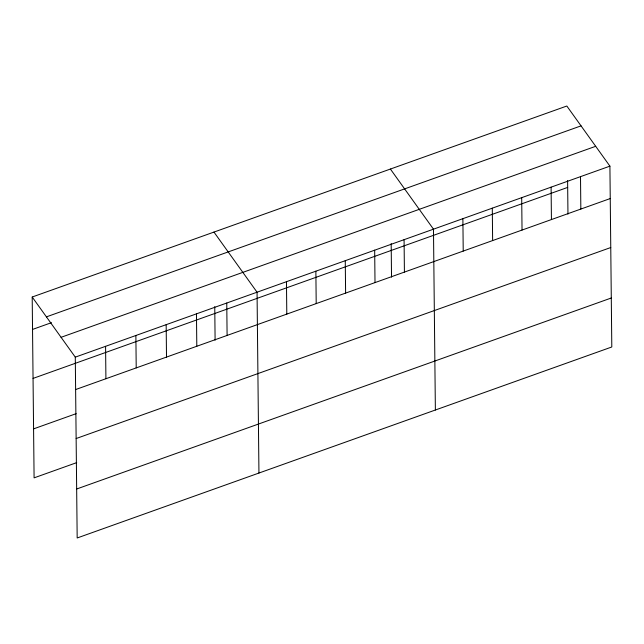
<?xml version="1.0" encoding="UTF-8"?>
<svg xmlns="http://www.w3.org/2000/svg" width="644" height="644" viewBox="0 0 644 644"><rect width="100%" height="100%" fill="white"/><g stroke="black" fill="none" stroke-linecap="round" stroke-linejoin="round"><path stroke-width="0.97" d="M32.2 297.021L566.825 106.019L609.908 166.144L611.8 346.979L77.175 537.981L75.284 357.146L32.2 297.021L34.092 477.856L76.7 462.634M46.416 316.864L581.041 125.862M32.538 329.43L51.472 322.668M61.067 337.311L595.692 146.301M75.284 357.146L609.908 166.144M33.053 378.406L567.678 187.404M75.622 389.556L610.246 198.553M33.585 428.872L76.185 413.657M76.137 438.54L610.762 247.529M76.66 489.005L611.285 297.995M390.401 169.05L433.476 229.175L435.376 410.011M213.969 232.082L257.053 292.207L258.944 473.042M580.502 176.649L580.84 209.059M567.606 180.545L567.96 214.122M551.095 187.154L551.433 219.564M521.696 197.66L522.034 230.069M492.29 208.165L492.628 240.574M462.883 218.67L463.221 251.079M404.078 239.681L404.416 272.09M391.182 243.577L391.528 277.153M374.671 250.186L375.009 282.595M345.264 260.691L345.611 293.101M315.866 271.196L316.204 303.606M286.459 281.702L286.797 314.111M226.76 303.034L227.099 335.435M214.75 306.608L215.104 340.185M196.46 313.853L196.806 346.263M166.168 324.681L166.506 357.09M135.876 335.5L136.214 367.909M105.576 346.327L105.914 378.736"/></g></svg>
